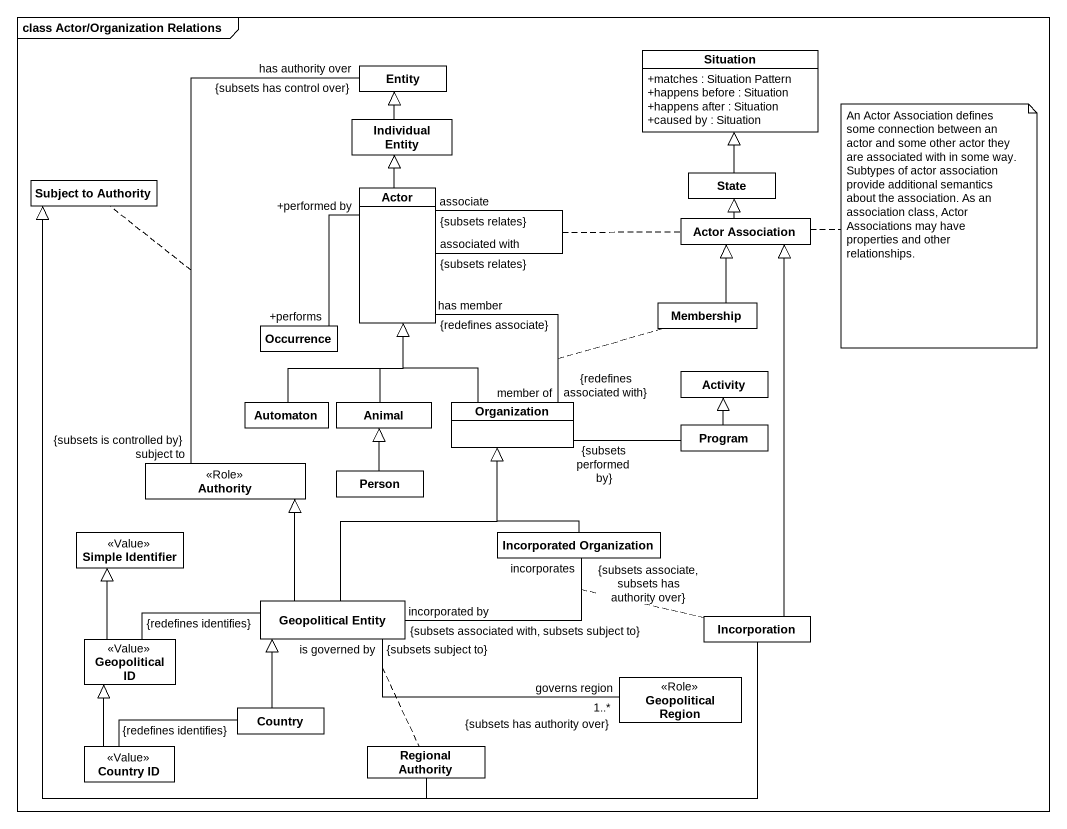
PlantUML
@startuml
mainframe class Actor/Organization Relations
hide circle
hide empty members
skinparam classAttributeIconSize 0
class "Entity" as Entity_
class Situation {
  +matches : Situation Pattern
  +happens before : Situation
  +happens after : Situation
  +caused by : Situation
}
class "Individual Entity" as Individual_Entity
class "Subject to Authority" as Subject_to_Authority
class "State" as State_
class "Actor" as Actor_
class "Actor Association" as Actor_Association
class Occurrence
class Membership
class Activity
class Automaton
class Animal
class Organization
class Program
class Authority <<Role>>
class "Person" as Person_
class "Simple Identifier" as Simple_Identifier <<Value>>
class "Incorporated Organization" as Incorporated_Organization
class "Geopolitical Entity" as Geopolitical_Entity
class Incorporation
class "Geopolitical ID" as Geopolitical_ID <<Value>>
class Country
class "Geopolitical Region" as Geopolitical_Region <<Role>>
class "Country ID" as Country_ID <<Value>>
class "Regional Authority" as Regional_Authority
Individual_Entity -up-|> Entity_
State_ -up-|> Situation
Actor_ -up-|> Individual_Entity
Actor_ "associated with\n{subsets relates}" -- "associate\n{subsets relates}" Actor_
(Actor_, Actor_) .. Actor_Association
Actor_ "+performed by" -- "+performs" Occurrence
Actor_Association -up-|> State_
Membership -up-|> Actor_Association
Automaton -up-|> Actor_
Animal -up-|> Actor_
Organization "member of\n{redefines associated with}" -up- "has member\n{redefines associate}" Actor_
(Organization, Actor_) .. Membership
Organization -up-|> Actor_
Organization "{subsets performed by}" -right- Program
Program -up-|> Activity
Authority "subject to\n{subsets is controlled by}" -up- "has authority over\n{subsets has control over}" Entity_
(Authority, Entity_) .. Subject_to_Authority
Person_ -up-|> Animal
Incorporated_Organization -up-|> Organization
Incorporated_Organization "incorporates\n{subsets associate, subsets has authority over}" -left- "incorporated by\n{subsets associated with, subsets subject to}" Geopolitical_Entity
(Incorporated_Organization, Geopolitical_Entity) .. Incorporation
Geopolitical_Entity -up-|> Organization
Geopolitical_Entity -up-|> Authority
Geopolitical_Entity "is governed by\n{subsets subject to}" -right- "governs region\n1..*\n{subsets has authority over}" Geopolitical_Region
(Geopolitical_Entity, Geopolitical_Region) .. Regional_Authority
Incorporation -up-|> Subject_to_Authority
Incorporation -up-|> Actor_Association
Geopolitical_ID -up-|> Simple_Identifier
Geopolitical_ID -right- "{redefines identifies}" Geopolitical_Entity
Country -up-|> Geopolitical_Entity
Country_ID -up-|> Geopolitical_ID
Country_ID -right- "{redefines identifies}" Country
Regional_Authority -up-|> Subject_to_Authority
note right of Actor_Association : An Actor Association defines some connection between an actor and some other actor they are associated with in some way. Subtypes of actor association provide additional semantics about the association. As an association class, Actor Associations may have properties and other relationships.
@enduml
